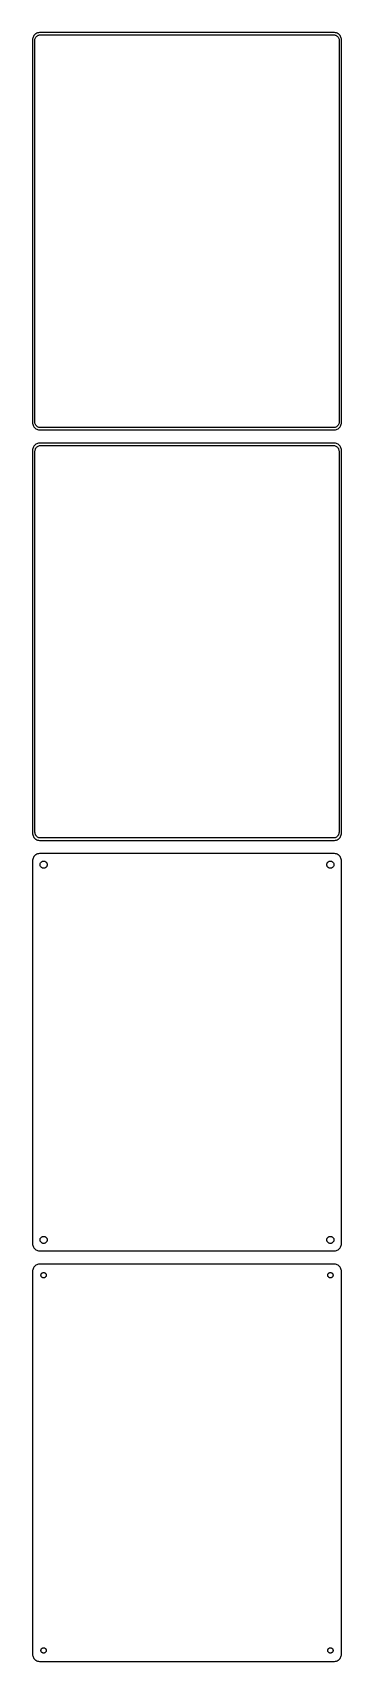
# Model space of a CAD drawing. Header units: metres. Extents: x -105 to 105, y 702 to 1809.
import ezdxf

# ---------------------------------------------------------------- set-up
doc = ezdxf.new("R2010")
doc.units = ezdxf.units.M

msp = doc.modelspace()

# ---------------------------------------------------------------- linework, layer by layer
for p, q in [((-104.961, 1804.63), (-105, 1804)), ((-104.843, 1805.24), (-104.961, 1804.63)), ((-104.649, 1805.84), (-104.843, 1805.24)), ((-104.382, 1806.41), (-104.649, 1805.84)), ((-104.045, 1806.94), (-104.382, 1806.41)), ((-103.645, 1807.42), (-104.045, 1806.94)), ((-103.187, 1807.85), (-103.645, 1807.42)), ((-103.468, 1804), (-103.374, 1804.49)), ((-103.374, 1804.49), (-103.219, 1804.97)), ((-103.219, 1804.97), (-103.005, 1805.43)), ((-102.679, 1808.22), (-103.187, 1807.85)), ((-103.005, 1805.43), (-102.736, 1805.85)), ((-102.736, 1805.85), (-102.416, 1806.24)), ((-102.129, 1808.52), (-102.679, 1808.22)), ((-102.416, 1806.24), (-102.05, 1806.58)), ((-101.545, 1808.76), (-102.129, 1808.52)), ((-102.05, 1806.58), (-101.643, 1806.88)), ((-101.643, 1806.88), (-101.203, 1807.12)), ((-100.937, 1808.91), (-101.545, 1808.76)), ((-101.203, 1807.12), (-100.736, 1807.3)), ((-100.314, 1808.99), (-100.937, 1808.91)), ((-100.736, 1807.3), (-100.25, 1807.43)), ((100.314, 1808.99), (-100.314, 1808.99)), ((-100.25, 1807.43), (-99.7512, 1807.49)), ((-99.7512, 1807.49), (99.7512, 1807.49)), ((99.7512, 1807.49), (100.25, 1807.43)), ((100.25, 1807.43), (100.736, 1807.3)), ((100.937, 1808.91), (100.314, 1808.99)), ((100.736, 1807.3), (101.203, 1807.12)), ((101.545, 1808.76), (100.937, 1808.91)), ((101.203, 1807.12), (101.643, 1806.88)), ((102.129, 1808.52), (101.545, 1808.76)), ((101.643, 1806.88), (102.05, 1806.58)), ((102.05, 1806.58), (102.416, 1806.24)), ((102.679, 1808.22), (102.129, 1808.52)), ((102.416, 1806.24), (102.736, 1805.85)), ((103.187, 1807.85), (102.679, 1808.22)), ((102.736, 1805.85), (103.005, 1805.43)), ((103.005, 1805.43), (103.219, 1804.97)), ((103.645, 1807.42), (103.187, 1807.85)), ((103.219, 1804.97), (103.374, 1804.49)), ((103.374, 1804.49), (103.468, 1804)), ((104.045, 1806.94), (103.645, 1807.42)), ((104.382, 1806.41), (104.045, 1806.94)), ((104.649, 1805.84), (104.382, 1806.41)), ((104.843, 1805.24), (104.649, 1805.84)), ((104.961, 1804.63), (104.843, 1805.24)), ((105, 1804), (104.961, 1804.63)), ((-105, 1804), (-105, 1544)), ((-103.5, 1803.5), (-103.468, 1804)), ((-103.5, 1544.5), (-103.5, 1803.5)), ((103.468, 1804), (103.5, 1803.5)), ((103.5, 1803.5), (103.5, 1544.5)), ((105, 1544), (105, 1804)), ((-105, 1544), (-104.961, 1543.37)), ((-104.961, 1543.37), (-104.843, 1542.76)), ((-104.843, 1542.76), (-104.649, 1542.16)), ((-104.649, 1542.16), (-104.382, 1541.59)), ((-104.382, 1541.59), (-104.045, 1541.06)), ((-104.045, 1541.06), (-103.645, 1540.58)), ((-103.645, 1540.58), (-103.187, 1540.15)), ((-103.468, 1544), (-103.5, 1544.5)), ((-103.374, 1543.51), (-103.468, 1544)), ((-103.219, 1543.03), (-103.374, 1543.51)), ((-103.005, 1542.57), (-103.219, 1543.03)), ((-103.187, 1540.15), (-102.679, 1539.78)), ((-102.736, 1542.15), (-103.005, 1542.57)), ((-102.416, 1541.76), (-102.736, 1542.15)), ((-102.679, 1539.78), (-102.129, 1539.48)), ((-102.05, 1541.42), (-102.416, 1541.76)), ((-102.129, 1539.48), (-101.545, 1539.24)), ((-101.643, 1541.12), (-102.05, 1541.42)), ((-101.203, 1540.88), (-101.643, 1541.12)), ((-101.545, 1539.24), (-100.937, 1539.09)), ((-100.736, 1540.7), (-101.203, 1540.88)), ((-100.937, 1539.09), (-100.314, 1539.01)), ((-100.25, 1540.57), (-100.736, 1540.7)), ((-100.314, 1539.01), (100.314, 1539.01)), ((-99.7512, 1540.51), (-100.25, 1540.57)), ((99.7512, 1540.51), (-99.7512, 1540.51)), ((100.25, 1540.57), (99.7512, 1540.51)), ((100.736, 1540.7), (100.25, 1540.57)), ((100.314, 1539.01), (100.937, 1539.09)), ((101.203, 1540.88), (100.736, 1540.7)), ((100.937, 1539.09), (101.545, 1539.24)), ((101.643, 1541.12), (101.203, 1540.88)), ((101.545, 1539.24), (102.129, 1539.48)), ((102.05, 1541.42), (101.643, 1541.12)), ((102.416, 1541.76), (102.05, 1541.42)), ((102.129, 1539.48), (102.679, 1539.78)), ((102.736, 1542.15), (102.416, 1541.76)), ((102.679, 1539.78), (103.187, 1540.15)), ((103.005, 1542.57), (102.736, 1542.15)), ((103.219, 1543.03), (103.005, 1542.57)), ((103.187, 1540.15), (103.645, 1540.58)), ((103.374, 1543.51), (103.219, 1543.03)), ((103.468, 1544), (103.374, 1543.51)), ((103.5, 1544.5), (103.468, 1544)), ((103.645, 1540.58), (104.045, 1541.06)), ((104.045, 1541.06), (104.382, 1541.59)), ((104.382, 1541.59), (104.649, 1542.16)), ((104.649, 1542.16), (104.843, 1542.76)), ((104.843, 1542.76), (104.961, 1543.37)), ((104.961, 1543.37), (105, 1544)), ((-104.045, 1527.94), (-104.382, 1527.41)), ((-103.645, 1528.42), (-104.045, 1527.94)), ((-103.187, 1528.85), (-103.645, 1528.42)), ((-102.679, 1529.22), (-103.187, 1528.85)), ((-102.129, 1529.52), (-102.679, 1529.22)), ((-101.545, 1529.76), (-102.129, 1529.52)), ((-101.969, 1527.48), (-101.575, 1527.77)), ((-101.575, 1527.77), (-101.149, 1528)), ((-100.937, 1529.91), (-101.545, 1529.76)), ((-101.149, 1528), (-100.697, 1528.18)), ((-100.314, 1529.99), (-100.937, 1529.91)), ((-100.697, 1528.18), (-100.226, 1528.3)), ((100.314, 1529.99), (-100.314, 1529.99)), ((-100.226, 1528.3), (-99.7432, 1528.36)), ((-99.7432, 1528.36), (99.7432, 1528.36)), ((99.7432, 1528.36), (100.226, 1528.3)), ((100.226, 1528.3), (100.697, 1528.18)), ((100.937, 1529.91), (100.314, 1529.99)), ((100.697, 1528.18), (101.149, 1528)), ((101.545, 1529.76), (100.937, 1529.91)), ((101.149, 1528), (101.575, 1527.77)), ((102.129, 1529.52), (101.545, 1529.76)), ((101.575, 1527.77), (101.969, 1527.48)), ((102.679, 1529.22), (102.129, 1529.52)), ((103.187, 1528.85), (102.679, 1529.22)), ((103.645, 1528.42), (103.187, 1528.85)), ((104.045, 1527.94), (103.645, 1528.42)), ((104.382, 1527.41), (104.045, 1527.94)), ((-104.961, 1525.63), (-105, 1525)), ((-105, 1525), (-105, 1265)), ((-104.843, 1526.24), (-104.961, 1525.63)), ((-104.649, 1526.84), (-104.843, 1526.24)), ((-104.382, 1527.41), (-104.649, 1526.84)), ((-103.373, 1524.5), (-103.342, 1524.99)), ((-103.373, 1265.5), (-103.373, 1524.5)), ((-103.342, 1524.99), (-103.251, 1525.46)), ((-103.251, 1525.46), (-103.101, 1525.93)), ((-103.101, 1525.93), (-102.894, 1526.37)), ((-102.894, 1526.37), (-102.633, 1526.78)), ((-102.633, 1526.78), (-102.323, 1527.15)), ((-102.323, 1527.15), (-101.969, 1527.48)), ((101.969, 1527.48), (102.323, 1527.15)), ((102.323, 1527.15), (102.633, 1526.78)), ((102.633, 1526.78), (102.894, 1526.37)), ((102.894, 1526.37), (103.101, 1525.93)), ((103.101, 1525.93), (103.251, 1525.46)), ((103.251, 1525.46), (103.342, 1524.99)), ((103.342, 1524.99), (103.373, 1524.5)), ((103.373, 1524.5), (103.373, 1265.5)), ((104.649, 1526.84), (104.382, 1527.41)), ((104.843, 1526.24), (104.649, 1526.84)), ((104.961, 1525.63), (104.843, 1526.24)), ((105, 1525), (104.961, 1525.63)), ((105, 1265), (105, 1525)), ((-105, 1265), (-104.961, 1264.37)), ((-104.961, 1264.37), (-104.843, 1263.76)), ((-104.843, 1263.76), (-104.649, 1263.16)), ((-104.649, 1263.16), (-104.382, 1262.59)), ((-104.382, 1262.59), (-104.045, 1262.06)), ((-104.045, 1262.06), (-103.645, 1261.58)), ((-103.342, 1265.01), (-103.373, 1265.5)), ((-103.251, 1264.54), (-103.342, 1265.01)), ((-103.101, 1264.07), (-103.251, 1264.54)), ((-102.894, 1263.63), (-103.101, 1264.07)), ((-102.633, 1263.22), (-102.894, 1263.63)), ((-102.323, 1262.85), (-102.633, 1263.22)), ((-101.969, 1262.52), (-102.323, 1262.85)), ((-101.575, 1262.23), (-101.969, 1262.52)), ((-101.149, 1262), (-101.575, 1262.23)), ((-100.697, 1261.82), (-101.149, 1262)), ((101.149, 1262), (100.697, 1261.82)), ((101.575, 1262.23), (101.149, 1262)), ((101.969, 1262.52), (101.575, 1262.23)), ((102.323, 1262.85), (101.969, 1262.52)), ((102.633, 1263.22), (102.323, 1262.85)), ((102.894, 1263.63), (102.633, 1263.22)), ((103.101, 1264.07), (102.894, 1263.63)), ((103.251, 1264.54), (103.101, 1264.07)), ((103.342, 1265.01), (103.251, 1264.54)), ((103.373, 1265.5), (103.342, 1265.01)), ((103.645, 1261.58), (104.045, 1262.06)), ((104.045, 1262.06), (104.382, 1262.59)), ((104.382, 1262.59), (104.649, 1263.16)), ((104.649, 1263.16), (104.843, 1263.76)), ((104.843, 1263.76), (104.961, 1264.37)), ((104.961, 1264.37), (105, 1265)), ((-103.645, 1261.58), (-103.187, 1261.15)), ((-103.187, 1261.15), (-102.679, 1260.78)), ((-102.679, 1260.78), (-102.129, 1260.48)), ((-102.129, 1260.48), (-101.545, 1260.24)), ((-101.545, 1260.24), (-100.937, 1260.09)), ((-100.937, 1250.91), (-101.545, 1250.76)), ((-100.937, 1260.09), (-100.314, 1260.01)), ((-100.314, 1250.99), (-100.937, 1250.91)), ((-100.226, 1261.7), (-100.697, 1261.82)), ((-100.314, 1260.01), (100.314, 1260.01)), ((100.314, 1250.99), (-100.314, 1250.99)), ((-99.7432, 1261.64), (-100.226, 1261.7)), ((99.7432, 1261.64), (-99.7432, 1261.64)), ((100.226, 1261.7), (99.7432, 1261.64)), ((100.697, 1261.82), (100.226, 1261.7)), ((100.314, 1260.01), (100.937, 1260.09)), ((100.937, 1250.91), (100.314, 1250.99)), ((100.937, 1260.09), (101.545, 1260.24)), ((101.545, 1250.76), (100.937, 1250.91)), ((101.545, 1260.24), (102.129, 1260.48)), ((102.129, 1260.48), (102.679, 1260.78)), ((102.679, 1260.78), (103.187, 1261.15)), ((103.187, 1261.15), (103.645, 1261.58)), ((-104.961, 1246.63), (-105, 1246)), ((-105, 1246), (-105, 986)), ((-104.843, 1247.24), (-104.961, 1246.63)), ((-104.649, 1247.84), (-104.843, 1247.24)), ((-104.382, 1248.41), (-104.649, 1247.84)), ((-104.045, 1248.94), (-104.382, 1248.41)), ((-103.645, 1249.42), (-104.045, 1248.94)), ((-103.187, 1249.85), (-103.645, 1249.42)), ((-102.679, 1250.22), (-103.187, 1249.85)), ((-102.129, 1250.52), (-102.679, 1250.22)), ((-101.545, 1250.76), (-102.129, 1250.52)), ((-99.9, 1243.5), (-99.8811, 1243.8)), ((-99.8811, 1243.2), (-99.9, 1243.5)), ((-99.8811, 1243.8), (-99.8246, 1244.1)), ((-99.8246, 1242.9), (-99.8811, 1243.2)), ((-99.8246, 1244.1), (-99.7315, 1244.38)), ((-99.7315, 1242.62), (-99.8246, 1242.9)), ((-99.7315, 1244.38), (-99.6031, 1244.66)), ((-99.6031, 1242.34), (-99.7315, 1242.62)), ((-99.6031, 1244.66), (-99.4416, 1244.91)), ((-99.4416, 1242.09), (-99.6031, 1242.34)), ((-99.4416, 1244.91), (-99.2495, 1245.14)), ((-99.2495, 1241.86), (-99.4416, 1242.09)), ((-99.2495, 1245.14), (-99.0298, 1245.35)), ((-99.0298, 1241.65), (-99.2495, 1241.86)), ((-99.0298, 1245.35), (-98.786, 1245.53)), ((-98.786, 1241.47), (-99.0298, 1241.65)), ((-98.786, 1245.53), (-98.5219, 1245.67)), ((-98.5219, 1241.33), (-98.786, 1241.47)), ((-98.5219, 1245.67), (-98.2416, 1245.78)), ((-98.2416, 1241.22), (-98.5219, 1241.33)), ((-98.2416, 1245.78), (-97.9497, 1245.86)), ((-97.9497, 1241.14), (-98.2416, 1241.22)), ((-97.9497, 1245.86), (-97.6507, 1245.9)), ((-97.6507, 1241.1), (-97.9497, 1241.14)), ((-97.6507, 1245.9), (-97.3493, 1245.9)), ((-97.3493, 1241.1), (-97.6507, 1241.1)), ((-97.3493, 1245.9), (-97.0503, 1245.86)), ((-97.0503, 1241.14), (-97.3493, 1241.1)), ((-97.0503, 1245.86), (-96.7584, 1245.78)), ((-96.7584, 1241.22), (-97.0503, 1241.14)), ((-96.7584, 1245.78), (-96.4781, 1245.67)), ((-96.4781, 1241.33), (-96.7584, 1241.22)), ((-96.4781, 1245.67), (-96.214, 1245.53)), ((-96.214, 1241.47), (-96.4781, 1241.33)), ((-96.214, 1245.53), (-95.9702, 1245.35)), ((-95.9702, 1241.65), (-96.214, 1241.47)), ((-95.9702, 1245.35), (-95.7505, 1245.14)), ((-95.7505, 1241.86), (-95.9702, 1241.65)), ((-95.7505, 1245.14), (-95.5583, 1244.91)), ((-95.5583, 1242.09), (-95.7505, 1241.86)), ((-95.5583, 1244.91), (-95.3969, 1244.66)), ((-95.3969, 1242.34), (-95.5583, 1242.09)), ((-95.3969, 1244.66), (-95.2685, 1244.38)), ((-95.2685, 1242.62), (-95.3969, 1242.34)), ((-95.2685, 1244.38), (-95.1754, 1244.1)), ((-95.1754, 1242.9), (-95.2685, 1242.62)), ((-95.1754, 1244.1), (-95.1189, 1243.8)), ((-95.1189, 1243.2), (-95.1754, 1242.9)), ((-95.1189, 1243.8), (-95.1, 1243.5)), ((-95.1, 1243.5), (-95.1189, 1243.2)), ((95.1, 1243.5), (95.1189, 1243.8)), ((95.1189, 1243.2), (95.1, 1243.5)), ((95.1189, 1243.8), (95.1754, 1244.1)), ((95.1754, 1242.9), (95.1189, 1243.2)), ((95.1754, 1244.1), (95.2685, 1244.38)), ((95.2685, 1242.62), (95.1754, 1242.9)), ((95.2685, 1244.38), (95.3969, 1244.66)), ((95.3969, 1242.34), (95.2685, 1242.62)), ((95.3969, 1244.66), (95.5583, 1244.91)), ((95.5583, 1242.09), (95.3969, 1242.34)), ((95.5583, 1244.91), (95.7505, 1245.14)), ((95.7505, 1241.86), (95.5583, 1242.09)), ((95.7505, 1245.14), (95.9702, 1245.35)), ((95.9702, 1241.65), (95.7505, 1241.86)), ((95.9702, 1245.35), (96.214, 1245.53)), ((96.214, 1241.47), (95.9702, 1241.65)), ((96.214, 1245.53), (96.4781, 1245.67)), ((96.4781, 1241.33), (96.214, 1241.47)), ((96.4781, 1245.67), (96.7584, 1245.78)), ((96.7584, 1241.22), (96.4781, 1241.33)), ((96.7584, 1245.78), (97.0503, 1245.86)), ((97.0503, 1241.14), (96.7584, 1241.22)), ((97.0503, 1245.86), (97.3493, 1245.9)), ((97.3493, 1241.1), (97.0503, 1241.14)), ((97.3493, 1245.9), (97.6507, 1245.9)), ((97.6507, 1241.1), (97.3493, 1241.1)), ((97.6507, 1245.9), (97.9497, 1245.86)), ((97.9497, 1241.14), (97.6507, 1241.1)), ((97.9497, 1245.86), (98.2416, 1245.78)), ((98.2416, 1241.22), (97.9497, 1241.14)), ((98.2416, 1245.78), (98.5219, 1245.67)), ((98.5219, 1241.33), (98.2416, 1241.22)), ((98.5219, 1245.67), (98.786, 1245.53)), ((98.786, 1241.47), (98.5219, 1241.33)), ((98.786, 1245.53), (99.0298, 1245.35)), ((99.0298, 1241.65), (98.786, 1241.47)), ((99.0298, 1245.35), (99.2495, 1245.14)), ((99.2495, 1241.86), (99.0298, 1241.65)), ((99.2495, 1245.14), (99.4416, 1244.91)), ((99.4416, 1242.09), (99.2495, 1241.86)), ((99.4416, 1244.91), (99.6031, 1244.66)), ((99.6031, 1242.34), (99.4416, 1242.09)), ((99.6031, 1244.66), (99.7315, 1244.38)), ((99.7315, 1242.62), (99.6031, 1242.34)), ((99.7315, 1244.38), (99.8246, 1244.1)), ((99.8246, 1242.9), (99.7315, 1242.62)), ((99.8246, 1244.1), (99.8811, 1243.8)), ((99.8811, 1243.2), (99.8246, 1242.9)), ((99.8811, 1243.8), (99.9, 1243.5)), ((99.9, 1243.5), (99.8811, 1243.2)), ((102.129, 1250.52), (101.545, 1250.76)), ((102.679, 1250.22), (102.129, 1250.52)), ((103.187, 1249.85), (102.679, 1250.22)), ((103.645, 1249.42), (103.187, 1249.85)), ((104.045, 1248.94), (103.645, 1249.42)), ((104.382, 1248.41), (104.045, 1248.94)), ((104.649, 1247.84), (104.382, 1248.41)), ((104.843, 1247.24), (104.649, 1247.84)), ((104.961, 1246.63), (104.843, 1247.24)), ((105, 1246), (104.961, 1246.63)), ((105, 986), (105, 1246)), ((-105, 986), (-104.961, 985.373)), ((-104.961, 985.373), (-104.843, 984.757)), ((-99.9, 988.5), (-99.8811, 988.801)), ((-99.8811, 988.199), (-99.9, 988.5)), ((-99.8811, 988.801), (-99.8246, 989.097)), ((-99.8246, 987.903), (-99.8811, 988.199)), ((-99.8246, 989.097), (-99.7315, 989.383)), ((-99.7315, 987.617), (-99.8246, 987.903)), ((-99.7315, 989.383), (-99.6031, 989.656)), ((-99.6031, 987.344), (-99.7315, 987.617)), ((-99.6031, 989.656), (-99.4416, 989.911)), ((-99.4416, 987.089), (-99.6031, 987.344)), ((-99.4416, 989.911), (-99.2495, 990.143)), ((-99.2495, 986.857), (-99.4416, 987.089)), ((-99.2495, 990.143), (-99.0298, 990.349)), ((-99.0298, 986.651), (-99.2495, 986.857)), ((-99.0298, 990.349), (-98.786, 990.526)), ((-98.786, 986.474), (-99.0298, 986.651)), ((-98.786, 990.526), (-98.5219, 990.672)), ((-98.5219, 986.328), (-98.786, 986.474)), ((-98.5219, 990.672), (-98.2416, 990.783)), ((-98.2416, 986.217), (-98.5219, 986.328)), ((-98.2416, 990.783), (-97.9497, 990.857)), ((-97.9497, 986.143), (-98.2416, 986.217)), ((-97.9497, 990.857), (-97.6507, 990.895)), ((-97.6507, 986.105), (-97.9497, 986.143)), ((-97.6507, 990.895), (-97.3493, 990.895)), ((-97.3493, 986.105), (-97.6507, 986.105)), ((-97.3493, 990.895), (-97.0503, 990.857)), ((-97.0503, 986.143), (-97.3493, 986.105)), ((-97.0503, 990.857), (-96.7584, 990.783)), ((-96.7584, 986.217), (-97.0503, 986.143)), ((-96.7584, 990.783), (-96.4781, 990.672)), ((-96.4781, 986.328), (-96.7584, 986.217)), ((-96.4781, 990.672), (-96.214, 990.526)), ((-96.214, 986.474), (-96.4781, 986.328)), ((-96.214, 990.526), (-95.9702, 990.349)), ((-95.9702, 986.651), (-96.214, 986.474)), ((-95.9702, 990.349), (-95.7505, 990.143)), ((-95.7505, 986.857), (-95.9702, 986.651)), ((-95.7505, 990.143), (-95.5583, 989.911)), ((-95.5583, 987.089), (-95.7505, 986.857)), ((-95.5583, 989.911), (-95.3969, 989.656)), ((-95.3969, 987.344), (-95.5583, 987.089)), ((-95.3969, 989.656), (-95.2685, 989.383)), ((-95.2685, 987.617), (-95.3969, 987.344)), ((-95.2685, 989.383), (-95.1754, 989.097)), ((-95.1754, 987.903), (-95.2685, 987.617)), ((-95.1754, 989.097), (-95.1189, 988.801)), ((-95.1189, 988.199), (-95.1754, 987.903)), ((-95.1189, 988.801), (-95.1, 988.5)), ((-95.1, 988.5), (-95.1189, 988.199)), ((95.1, 988.5), (95.1189, 988.801)), ((95.1189, 988.199), (95.1, 988.5)), ((95.1189, 988.801), (95.1754, 989.097)), ((95.1754, 987.903), (95.1189, 988.199)), ((95.1754, 989.097), (95.2685, 989.383)), ((95.2685, 987.617), (95.1754, 987.903)), ((95.2685, 989.383), (95.3969, 989.656)), ((95.3969, 987.344), (95.2685, 987.617)), ((95.3969, 989.656), (95.5583, 989.911)), ((95.5583, 987.089), (95.3969, 987.344)), ((95.5583, 989.911), (95.7505, 990.143)), ((95.7505, 986.857), (95.5583, 987.089)), ((95.7505, 990.143), (95.9702, 990.349)), ((95.9702, 986.651), (95.7505, 986.857)), ((95.9702, 990.349), (96.214, 990.526)), ((96.214, 986.474), (95.9702, 986.651)), ((96.214, 990.526), (96.4781, 990.672)), ((96.4781, 986.328), (96.214, 986.474)), ((96.4781, 990.672), (96.7584, 990.783)), ((96.7584, 986.217), (96.4781, 986.328)), ((96.7584, 990.783), (97.0503, 990.857)), ((97.0503, 986.143), (96.7584, 986.217)), ((97.0503, 990.857), (97.3493, 990.895)), ((97.3493, 986.105), (97.0503, 986.143)), ((97.3493, 990.895), (97.6507, 990.895)), ((97.6507, 986.105), (97.3493, 986.105)), ((97.6507, 990.895), (97.9497, 990.857)), ((97.9497, 986.143), (97.6507, 986.105)), ((97.9497, 990.857), (98.2416, 990.783)), ((98.2416, 986.217), (97.9497, 986.143)), ((98.2416, 990.783), (98.5219, 990.672)), ((98.5219, 986.328), (98.2416, 986.217)), ((98.5219, 990.672), (98.786, 990.526)), ((98.786, 986.474), (98.5219, 986.328)), ((98.786, 990.526), (99.0298, 990.349)), ((99.0298, 986.651), (98.786, 986.474)), ((99.0298, 990.349), (99.2495, 990.143)), ((99.2495, 986.857), (99.0298, 986.651)), ((99.2495, 990.143), (99.4416, 989.911)), ((99.4416, 987.089), (99.2495, 986.857)), ((99.4416, 989.911), (99.6031, 989.656)), ((99.6031, 987.344), (99.4416, 987.089)), ((99.6031, 989.656), (99.7315, 989.383)), ((99.7315, 987.617), (99.6031, 987.344)), ((99.7315, 989.383), (99.8246, 989.097)), ((99.8246, 987.903), (99.7315, 987.617)), ((99.8246, 989.097), (99.8811, 988.801)), ((99.8811, 988.199), (99.8246, 987.903)), ((99.8811, 988.801), (99.9, 988.5)), ((99.9, 988.5), (99.8811, 988.199)), ((104.843, 984.757), (104.961, 985.373)), ((104.961, 985.373), (105, 986)), ((-104.843, 984.757), (-104.649, 984.159)), ((-104.649, 984.159), (-104.382, 983.591)), ((-104.382, 983.591), (-104.045, 983.061)), ((-104.045, 983.061), (-103.645, 982.577)), ((-103.645, 982.577), (-103.187, 982.147)), ((-103.187, 982.147), (-102.679, 981.778)), ((-102.679, 981.778), (-102.129, 981.476)), ((-102.129, 981.476), (-101.545, 981.245)), ((-101.545, 981.245), (-100.937, 981.089)), ((-100.937, 981.089), (-100.314, 981.01)), ((-100.314, 981.01), (100.314, 981.01)), ((100.314, 981.01), (100.937, 981.089)), ((100.937, 981.089), (101.545, 981.245)), ((101.545, 981.245), (102.129, 981.476)), ((102.129, 981.476), (102.679, 981.778)), ((102.679, 981.778), (103.187, 982.147)), ((103.187, 982.147), (103.645, 982.577)), ((103.645, 982.577), (104.045, 983.061)), ((104.045, 983.061), (104.382, 983.591)), ((104.382, 983.591), (104.649, 984.159)), ((104.649, 984.159), (104.843, 984.757)), ((-104.961, 967.627), (-105, 967)), ((-105, 967), (-105, 707)), ((-104.843, 968.243), (-104.961, 967.627)), ((-104.649, 968.841), (-104.843, 968.243)), ((-104.382, 969.409), (-104.649, 968.841)), ((-104.045, 969.939), (-104.382, 969.409)), ((-103.645, 970.423), (-104.045, 969.939)), ((-103.187, 970.853), (-103.645, 970.423)), ((-102.679, 971.222), (-103.187, 970.853)), ((-102.129, 971.524), (-102.679, 971.222)), ((-101.545, 971.755), (-102.129, 971.524)), ((-100.937, 971.911), (-101.545, 971.755)), ((-100.314, 971.99), (-100.937, 971.911)), ((100.314, 971.99), (-100.314, 971.99)), ((-99.3, 964.5), (-99.2858, 964.726)), ((-99.2858, 964.274), (-99.3, 964.5)), ((-99.2858, 964.726), (-99.2434, 964.948)), ((-99.2434, 964.052), (-99.2858, 964.274)), ((-99.2434, 964.948), (-99.1736, 965.163)), ((-99.1736, 963.837), (-99.2434, 964.052)), ((-99.1736, 965.163), (-99.0773, 965.367)), ((-99.0773, 963.633), (-99.1736, 963.837)), ((-99.0773, 965.367), (-98.9562, 965.558)), ((-98.9562, 963.442), (-99.0773, 963.633)), ((-98.9562, 965.558), (-98.8121, 965.732)), ((-98.8121, 963.268), (-98.9562, 963.442)), ((-98.8121, 965.732), (-98.6474, 965.887)), ((-98.6474, 963.113), (-98.8121, 963.268)), ((-98.6474, 965.887), (-98.4645, 966.02)), ((-98.4645, 962.98), (-98.6474, 963.113)), ((-98.4645, 966.02), (-98.2664, 966.129)), ((-98.2664, 966.129), (-98.0562, 966.212)), ((-98.0562, 966.212), (-97.8373, 966.268)), ((-97.8373, 966.268), (-97.613, 966.296)), ((-97.613, 966.296), (-97.387, 966.296)), ((-97.387, 966.296), (-97.1627, 966.268)), ((-97.1627, 966.268), (-96.9438, 966.212)), ((-96.9438, 966.212), (-96.7336, 966.129)), ((-96.7336, 966.129), (-96.5355, 966.02)), ((-96.5355, 966.02), (-96.3526, 965.887)), ((-96.3526, 963.113), (-96.5355, 962.98)), ((-96.3526, 965.887), (-96.1879, 965.732)), ((-96.1879, 963.268), (-96.3526, 963.113)), ((-96.1879, 965.732), (-96.0438, 965.558)), ((-96.0438, 963.442), (-96.1879, 963.268)), ((-96.0438, 965.558), (-95.9226, 965.367)), ((-95.9226, 963.633), (-96.0438, 963.442)), ((-95.9226, 965.367), (-95.8264, 965.163)), ((-95.8264, 963.837), (-95.9226, 963.633)), ((-95.8264, 965.163), (-95.7565, 964.948)), ((-95.7565, 964.052), (-95.8264, 963.837)), ((-95.7565, 964.948), (-95.7142, 964.726)), ((-95.7142, 964.274), (-95.7565, 964.052)), ((-95.7142, 964.726), (-95.7, 964.5)), ((-95.7, 964.5), (-95.7142, 964.274)), ((95.7, 964.5), (95.7142, 964.726)), ((95.7142, 964.274), (95.7, 964.5)), ((95.7142, 964.726), (95.7565, 964.948)), ((95.7565, 964.052), (95.7142, 964.274)), ((95.7565, 964.948), (95.8264, 965.163)), ((95.8264, 963.837), (95.7565, 964.052)), ((95.8264, 965.163), (95.9226, 965.367)), ((95.9226, 963.633), (95.8264, 963.837)), ((95.9226, 965.367), (96.0438, 965.558)), ((96.0438, 963.442), (95.9226, 963.633)), ((96.0438, 965.558), (96.1879, 965.732)), ((96.1879, 963.268), (96.0438, 963.442)), ((96.1879, 965.732), (96.3526, 965.887)), ((96.3526, 963.113), (96.1879, 963.268)), ((96.3526, 965.887), (96.5355, 966.02)), ((96.5355, 962.98), (96.3526, 963.113)), ((96.5355, 966.02), (96.7336, 966.129)), ((96.7336, 966.129), (96.9438, 966.212)), ((96.9438, 966.212), (97.1627, 966.268)), ((97.1627, 966.268), (97.387, 966.296)), ((97.387, 966.296), (97.613, 966.296)), ((97.613, 966.296), (97.8373, 966.268)), ((97.8373, 966.268), (98.0562, 966.212)), ((98.0562, 966.212), (98.2664, 966.129)), ((98.2664, 966.129), (98.4645, 966.02)), ((98.4645, 966.02), (98.6474, 965.887)), ((98.6474, 963.113), (98.4645, 962.98)), ((98.6474, 965.887), (98.8121, 965.732)), ((98.8121, 963.268), (98.6474, 963.113)), ((98.8121, 965.732), (98.9562, 965.558)), ((98.9562, 963.442), (98.8121, 963.268)), ((98.9562, 965.558), (99.0773, 965.367)), ((99.0773, 963.633), (98.9562, 963.442)), ((99.0773, 965.367), (99.1736, 965.163)), ((99.1736, 963.837), (99.0773, 963.633)), ((99.1736, 965.163), (99.2434, 964.948)), ((99.2434, 964.052), (99.1736, 963.837)), ((99.2434, 964.948), (99.2858, 964.726)), ((99.2858, 964.274), (99.2434, 964.052)), ((99.2858, 964.726), (99.3, 964.5)), ((99.3, 964.5), (99.2858, 964.274)), ((100.937, 971.911), (100.314, 971.99)), ((101.545, 971.755), (100.937, 971.911)), ((102.129, 971.524), (101.545, 971.755)), ((102.679, 971.222), (102.129, 971.524)), ((103.187, 970.853), (102.679, 971.222)), ((103.645, 970.423), (103.187, 970.853)), ((104.045, 969.939), (103.645, 970.423)), ((104.382, 969.409), (104.045, 969.939)), ((104.649, 968.841), (104.382, 969.409)), ((104.843, 968.243), (104.649, 968.841)), ((104.961, 967.627), (104.843, 968.243)), ((105, 967), (104.961, 967.627)), ((105, 707), (105, 967)), ((-98.2664, 962.871), (-98.4645, 962.98)), ((-98.0562, 962.788), (-98.2664, 962.871)), ((-97.8373, 962.732), (-98.0562, 962.788)), ((-97.613, 962.704), (-97.8373, 962.732)), ((-97.387, 962.704), (-97.613, 962.704)), ((-97.1627, 962.732), (-97.387, 962.704)), ((-96.9438, 962.788), (-97.1627, 962.732)), ((-96.7336, 962.871), (-96.9438, 962.788)), ((-96.5355, 962.98), (-96.7336, 962.871)), ((96.7336, 962.871), (96.5355, 962.98)), ((96.9438, 962.788), (96.7336, 962.871)), ((97.1627, 962.732), (96.9438, 962.788)), ((97.387, 962.704), (97.1627, 962.732)), ((97.613, 962.704), (97.387, 962.704)), ((97.8373, 962.732), (97.613, 962.704)), ((98.0562, 962.788), (97.8373, 962.732)), ((98.2664, 962.871), (98.0562, 962.788)), ((98.4645, 962.98), (98.2664, 962.871)), ((-99.3, 709.5), (-99.2858, 709.726)), ((-99.2858, 709.274), (-99.3, 709.5)), ((-99.2858, 709.726), (-99.2434, 709.948)), ((-99.2434, 709.052), (-99.2858, 709.274)), ((-99.2434, 709.948), (-99.1736, 710.163)), ((-99.1736, 708.837), (-99.2434, 709.052)), ((-99.1736, 710.163), (-99.0773, 710.367)), ((-99.0773, 708.633), (-99.1736, 708.837)), ((-99.0773, 710.367), (-98.9562, 710.558)), ((-98.9562, 708.442), (-99.0773, 708.633)), ((-98.9562, 710.558), (-98.8121, 710.732)), ((-98.8121, 710.732), (-98.6474, 710.887)), ((-98.6474, 710.887), (-98.4645, 711.02)), ((-98.4645, 711.02), (-98.2664, 711.129)), ((-98.2664, 711.129), (-98.0562, 711.212)), ((-98.0562, 711.212), (-97.8373, 711.268)), ((-97.8373, 711.268), (-97.613, 711.296)), ((-97.613, 711.296), (-97.387, 711.296)), ((-97.387, 711.296), (-97.1627, 711.268)), ((-97.1627, 711.268), (-96.9438, 711.212)), ((-96.9438, 711.212), (-96.7336, 711.129)), ((-96.7336, 711.129), (-96.5355, 711.02)), ((-96.5355, 711.02), (-96.3526, 710.887)), ((-96.3526, 710.887), (-96.1879, 710.732)), ((-96.1879, 710.732), (-96.0438, 710.558)), ((-96.0438, 710.558), (-95.9226, 710.367)), ((-95.9226, 708.633), (-96.0438, 708.442)), ((-95.9226, 710.367), (-95.8264, 710.163)), ((-95.8264, 708.837), (-95.9226, 708.633)), ((-95.8264, 710.163), (-95.7565, 709.948)), ((-95.7565, 709.052), (-95.8264, 708.837)), ((-95.7565, 709.948), (-95.7142, 709.726)), ((-95.7142, 709.274), (-95.7565, 709.052)), ((-95.7142, 709.726), (-95.7, 709.5)), ((-95.7, 709.5), (-95.7142, 709.274)), ((95.7, 709.5), (95.7142, 709.726)), ((95.7142, 709.274), (95.7, 709.5)), ((95.7142, 709.726), (95.7565, 709.948)), ((95.7565, 709.052), (95.7142, 709.274)), ((95.7565, 709.948), (95.8264, 710.163)), ((95.8264, 708.837), (95.7565, 709.052)), ((95.8264, 710.163), (95.9226, 710.367)), ((95.9226, 708.633), (95.8264, 708.837)), ((95.9226, 710.367), (96.0438, 710.558)), ((96.0438, 708.442), (95.9226, 708.633)), ((96.0438, 710.558), (96.1879, 710.732)), ((96.1879, 710.732), (96.3526, 710.887)), ((96.3526, 710.887), (96.5355, 711.02)), ((96.5355, 711.02), (96.7336, 711.129)), ((96.7336, 711.129), (96.9438, 711.212)), ((96.9438, 711.212), (97.1627, 711.268)), ((97.1627, 711.268), (97.387, 711.296)), ((97.387, 711.296), (97.613, 711.296)), ((97.613, 711.296), (97.8373, 711.268)), ((97.8373, 711.268), (98.0562, 711.212)), ((98.0562, 711.212), (98.2664, 711.129)), ((98.2664, 711.129), (98.4645, 711.02)), ((98.4645, 711.02), (98.6474, 710.887)), ((98.6474, 710.887), (98.8121, 710.732)), ((98.8121, 710.732), (98.9562, 710.558)), ((98.9562, 710.558), (99.0773, 710.367)), ((99.0773, 708.633), (98.9562, 708.442)), ((99.0773, 710.367), (99.1736, 710.163)), ((99.1736, 708.837), (99.0773, 708.633)), ((99.1736, 710.163), (99.2434, 709.948)), ((99.2434, 709.052), (99.1736, 708.837)), ((99.2434, 709.948), (99.2858, 709.726)), ((99.2858, 709.274), (99.2434, 709.052)), ((99.2858, 709.726), (99.3, 709.5)), ((99.3, 709.5), (99.2858, 709.274)), ((-105, 707), (-104.961, 706.373)), ((-104.961, 706.373), (-104.843, 705.757)), ((-104.843, 705.757), (-104.649, 705.159)), ((-104.649, 705.159), (-104.382, 704.591)), ((-104.382, 704.591), (-104.045, 704.061)), ((-104.045, 704.061), (-103.645, 703.577)), ((-103.645, 703.577), (-103.187, 703.147)), ((-103.187, 703.147), (-102.679, 702.778)), ((-102.679, 702.778), (-102.129, 702.476)), ((-102.129, 702.476), (-101.545, 702.245)), ((-101.545, 702.245), (-100.937, 702.089)), ((-100.937, 702.089), (-100.314, 702.01)), ((-100.314, 702.01), (100.314, 702.01)), ((-98.8121, 708.268), (-98.9562, 708.442)), ((-98.6474, 708.113), (-98.8121, 708.268)), ((-98.4645, 707.98), (-98.6474, 708.113)), ((-98.2664, 707.871), (-98.4645, 707.98)), ((-98.0562, 707.788), (-98.2664, 707.871)), ((-97.8373, 707.732), (-98.0562, 707.788)), ((-97.613, 707.704), (-97.8373, 707.732)), ((-97.387, 707.704), (-97.613, 707.704)), ((-97.1627, 707.732), (-97.387, 707.704)), ((-96.9438, 707.788), (-97.1627, 707.732)), ((-96.7336, 707.871), (-96.9438, 707.788)), ((-96.5355, 707.98), (-96.7336, 707.871)), ((-96.3526, 708.113), (-96.5355, 707.98)), ((-96.1879, 708.268), (-96.3526, 708.113)), ((-96.0438, 708.442), (-96.1879, 708.268)), ((96.1879, 708.268), (96.0438, 708.442)), ((96.3526, 708.113), (96.1879, 708.268)), ((96.5355, 707.98), (96.3526, 708.113)), ((96.7336, 707.871), (96.5355, 707.98)), ((96.9438, 707.788), (96.7336, 707.871)), ((97.1627, 707.732), (96.9438, 707.788)), ((97.387, 707.704), (97.1627, 707.732)), ((97.613, 707.704), (97.387, 707.704)), ((97.8373, 707.732), (97.613, 707.704)), ((98.0562, 707.788), (97.8373, 707.732)), ((98.2664, 707.871), (98.0562, 707.788)), ((98.4645, 707.98), (98.2664, 707.871)), ((98.6474, 708.113), (98.4645, 707.98)), ((98.8121, 708.268), (98.6474, 708.113)), ((98.9562, 708.442), (98.8121, 708.268)), ((100.314, 702.01), (100.937, 702.089)), ((100.937, 702.089), (101.545, 702.245)), ((101.545, 702.245), (102.129, 702.476)), ((102.129, 702.476), (102.679, 702.778)), ((102.679, 702.778), (103.187, 703.147)), ((103.187, 703.147), (103.645, 703.577)), ((103.645, 703.577), (104.045, 704.061)), ((104.045, 704.061), (104.382, 704.591)), ((104.382, 704.591), (104.649, 705.159)), ((104.649, 705.159), (104.843, 705.757)), ((104.843, 705.757), (104.961, 706.373)), ((104.961, 706.373), (105, 707))]:
    msp.add_line(p, q)

doc.saveas('drawing.dxf')
